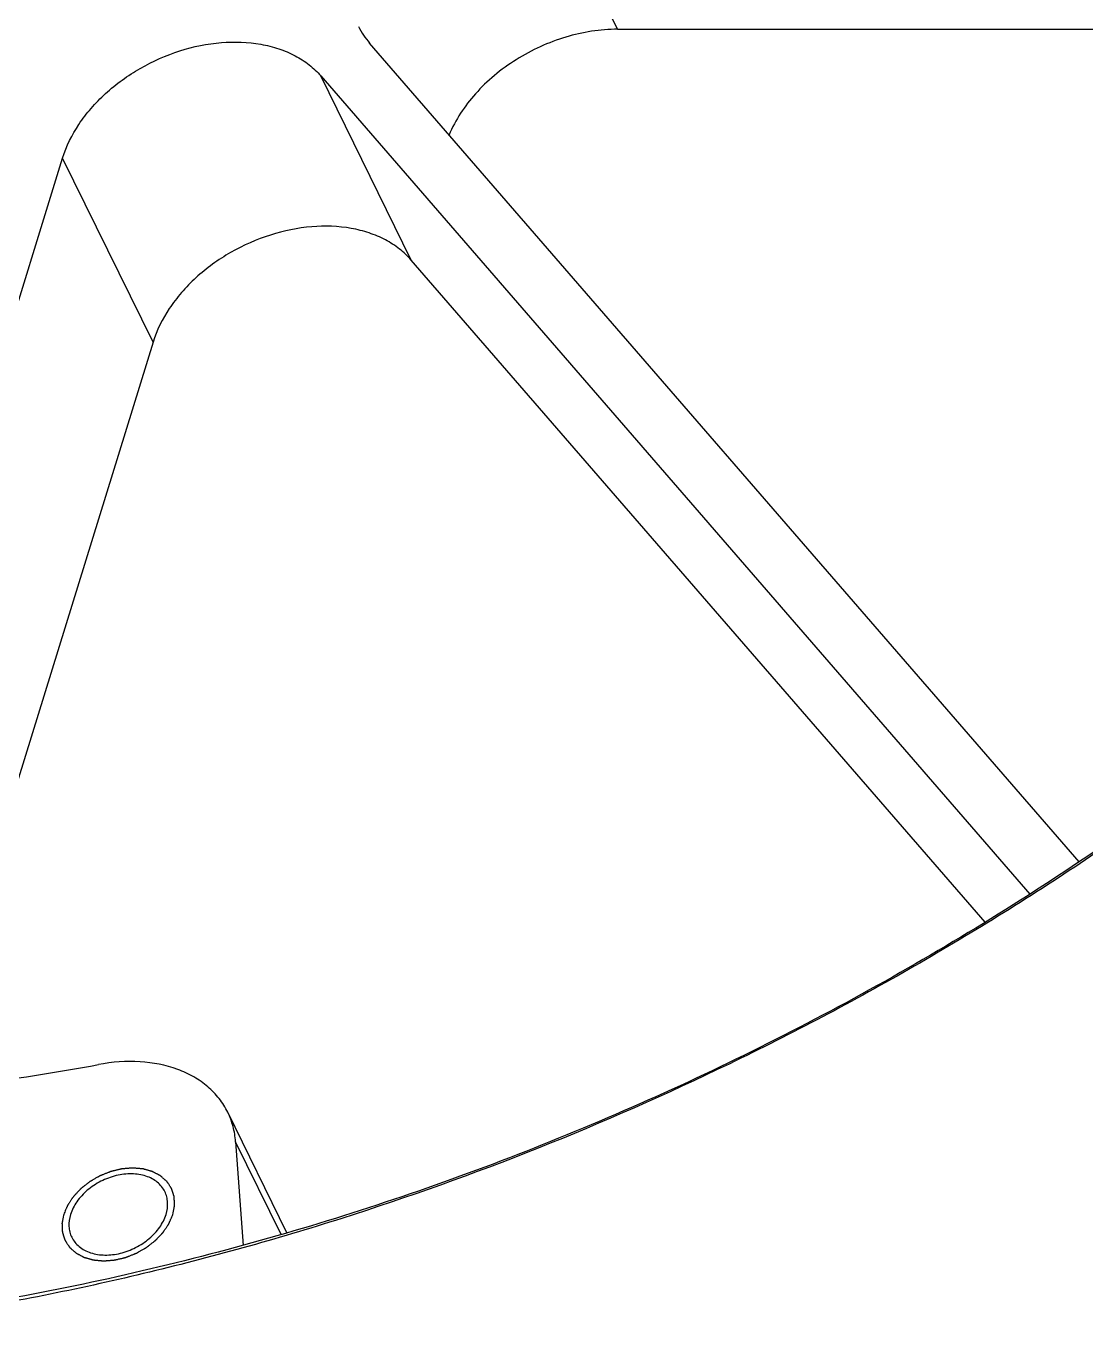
# Model space of a CAD drawing. Header units: millimetres. Extents: x 0 to 841, y 0 to 594.
# Drawn here: x 204.59 to 222.47, y 69.73 to 92 of the extents above; entities that cross this region are included whole.
import ezdxf

# ---------------------------------------------------------------- set-up
doc = ezdxf.new("R2010")
doc.units = ezdxf.units.MM
doc.header["$LTSCALE"] = 46.255
doc.layers.get('0').update_dxf_attribs({"linetype": 'CONTINUOUS'})
for name, color, linetype in [('03_ALL_AXES', 7, 'CONTINUOUS'), ('09_ALL_ROUNDS', 7, 'CONTINUOUS'), ('10_ALL_CHAMFER', 7, 'CONTINUOUS')]:
    doc.layers.add(name, color=color, linetype=linetype)

msp = doc.modelspace()

# ---------------------------------------------------------------- linework, layer by layer
at = {"color": 4}
for points in [[(207.064, 71.947), (207.066, 71.959), (207.07, 71.978), (207.075, 72.004), (207.079, 72.023), (207.082, 72.042), (207.085, 72.058), (207.088, 72.07), (207.09, 72.08), (207.091, 72.088), (207.092, 72.093), (207.093, 72.096), (207.094, 72.099), (207.093, 72.101), (207.093, 72.104), (207.093, 72.109), (207.093, 72.117), (207.092, 72.126), (207.092, 72.138), (207.091, 72.154), (207.09, 72.172), (207.089, 72.19), (207.088, 72.205), (207.088, 72.218), (207.088, 72.225), (207.087, 72.231), (207.087, 72.236), (207.087, 72.24), (207.087, 72.243), (207.087, 72.245), (207.086, 72.247), (207.085, 72.25), (207.084, 72.254), (207.083, 72.258), (207.081, 72.263), (207.079, 72.27), (207.075, 72.282), (207.071, 72.296), (207.065, 72.313), (207.06, 72.329), (207.056, 72.344), (207.052, 72.355), (207.05, 72.362), (207.048, 72.367), (207.047, 72.372), (207.046, 72.375), (207.045, 72.378), (207.044, 72.38), (207.043, 72.382), (207.041, 72.384), (207.039, 72.388), (207.037, 72.391), (207.033, 72.396), (207.029, 72.403), (207.023, 72.413), (207.014, 72.425), (207.005, 72.44), (206.995, 72.455), (206.987, 72.468), (206.98, 72.478), (206.976, 72.484), (206.973, 72.489), (206.97, 72.493), (206.968, 72.496), (206.967, 72.499), (206.965, 72.501), (206.964, 72.502), (206.961, 72.504), (206.958, 72.507), (206.955, 72.51), (206.951, 72.514), (206.945, 72.519), (206.936, 72.527), (206.924, 72.537), (206.911, 72.549), (206.897, 72.561), (206.886, 72.571), (206.877, 72.579), (206.87, 72.585), (206.864, 72.59), (206.86, 72.594), (206.858, 72.596), (206.857, 72.598), (206.854, 72.599), (206.851, 72.6), (206.846, 72.603), (206.839, 72.607), (206.831, 72.611), (206.82, 72.617), (206.805, 72.625), (206.788, 72.634), (206.771, 72.643), (206.757, 72.65), (206.746, 72.656), (206.737, 72.661), (206.73, 72.664), (206.725, 72.667), (206.722, 72.669), (206.72, 72.67), (206.718, 72.67), (206.715, 72.671), (206.709, 72.673), (206.701, 72.675), (206.691, 72.678), (206.677, 72.682), (206.661, 72.687), (206.641, 72.692), (206.621, 72.698), (206.605, 72.702), (206.592, 72.706), (206.582, 72.709), (206.574, 72.711), (206.568, 72.713), (206.565, 72.714), (206.562, 72.715), (206.559, 72.715), (206.556, 72.715), (206.549, 72.716), (206.54, 72.716), (206.529, 72.717), (206.514, 72.719), (206.496, 72.72), (206.474, 72.722), (206.451, 72.724), (206.433, 72.726), (206.418, 72.727), (206.407, 72.728), (206.398, 72.729), (206.391, 72.729), (206.388, 72.73), (206.385, 72.73), (206.382, 72.73), (206.378, 72.729), (206.372, 72.729), (206.362, 72.728), (206.351, 72.727), (206.335, 72.726), (206.316, 72.724), (206.293, 72.722), (206.27, 72.721), (206.251, 72.719), (206.236, 72.718), (206.224, 72.717), (206.215, 72.716), (206.208, 72.716), (206.204, 72.715), (206.201, 72.715), (206.199, 72.714), (206.195, 72.713), (206.188, 72.712), (206.178, 72.709), (206.167, 72.707), (206.151, 72.703), (206.132, 72.698), (206.109, 72.693), (206.085, 72.687), (206.066, 72.683), (206.05, 72.679), (206.039, 72.676), (206.029, 72.674), (206.022, 72.672), (206.019, 72.671), (206.016, 72.671), (206.013, 72.67), (206.009, 72.668), (206.002, 72.666), (205.993, 72.662), (205.982, 72.657), (205.967, 72.651), (205.948, 72.644), (205.925, 72.635), (205.903, 72.626), (205.884, 72.618), (205.869, 72.613), (205.857, 72.608), (205.848, 72.604), (205.841, 72.602), (205.838, 72.6), (205.835, 72.599), (205.832, 72.597), (205.828, 72.595), (205.822, 72.592), (205.813, 72.587), (205.803, 72.581), (205.788, 72.572), (205.77, 72.562), (205.749, 72.55), (205.727, 72.537), (205.709, 72.527), (205.695, 72.519), (205.684, 72.513), (205.675, 72.508), (205.669, 72.504), (205.665, 72.502), (205.663, 72.501), (205.66, 72.499), (205.657, 72.496), (205.652, 72.492), (205.644, 72.486), (205.634, 72.478), (205.622, 72.468), (205.606, 72.456), (205.587, 72.441), (205.569, 72.427), (205.553, 72.414), (205.54, 72.405), (205.531, 72.397), (205.523, 72.391), (205.518, 72.387), (205.515, 72.384), (205.512, 72.382), (205.51, 72.38), (205.507, 72.377), (205.503, 72.373), (205.496, 72.366), (205.488, 72.357), (205.478, 72.346), (205.465, 72.332), (205.449, 72.315), (205.433, 72.298), (205.42, 72.284), (205.409, 72.273), (205.401, 72.264), (205.395, 72.257), (205.39, 72.253), (205.388, 72.25), (205.385, 72.248), (205.384, 72.245), (205.382, 72.242), (205.378, 72.237), (205.373, 72.229), (205.367, 72.22), (205.359, 72.208), (205.349, 72.193), (205.337, 72.175), (205.324, 72.156), (205.314, 72.141), (205.306, 72.129), (205.3, 72.12), (205.295, 72.112), (205.291, 72.107), (205.289, 72.104), (205.288, 72.101), (205.287, 72.099), (205.285, 72.096), (205.283, 72.09), (205.28, 72.082), (205.275, 72.072), (205.27, 72.059), (205.263, 72.043), (205.252, 72.018), (205.238, 71.985), (205.227, 71.959), (205.222, 71.947)], [(205.222, 71.947), (205.219, 71.934), (205.216, 71.915), (205.211, 71.89), (205.207, 71.871), (205.203, 71.852), (205.2, 71.836), (205.198, 71.823), (205.196, 71.813), (205.194, 71.806), (205.193, 71.8), (205.193, 71.797), (205.192, 71.794), (205.192, 71.792), (205.193, 71.789), (205.193, 71.784), (205.193, 71.776), (205.194, 71.767), (205.194, 71.755), (205.195, 71.74), (205.196, 71.721), (205.197, 71.703), (205.197, 71.688), (205.198, 71.676), (205.198, 71.668), (205.198, 71.662), (205.199, 71.657), (205.199, 71.653), (205.199, 71.65), (205.199, 71.648), (205.2, 71.646), (205.201, 71.643), (205.202, 71.64), (205.203, 71.635), (205.205, 71.63), (205.207, 71.623), (205.211, 71.612), (205.215, 71.597), (205.22, 71.581), (205.226, 71.564), (205.23, 71.55), (205.234, 71.538), (205.236, 71.531), (205.238, 71.526), (205.239, 71.522), (205.24, 71.518), (205.241, 71.515), (205.242, 71.513), (205.243, 71.511), (205.245, 71.509), (205.247, 71.506), (205.249, 71.502), (205.252, 71.497), (205.256, 71.491), (205.263, 71.48), (205.271, 71.468), (205.281, 71.453), (205.291, 71.438), (205.299, 71.425), (205.306, 71.415), (205.31, 71.409), (205.313, 71.404), (205.315, 71.4), (205.318, 71.397), (205.319, 71.395), (205.32, 71.393), (205.322, 71.391), (205.324, 71.389), (205.327, 71.387), (205.331, 71.384), (205.335, 71.38), (205.341, 71.375), (205.35, 71.366), (205.361, 71.356), (205.375, 71.344), (205.388, 71.332), (205.4, 71.322), (205.409, 71.314), (205.416, 71.308), (205.421, 71.303), (205.425, 71.299), (205.428, 71.297), (205.429, 71.296), (205.431, 71.295), (205.434, 71.293), (205.439, 71.29), (205.446, 71.287), (205.455, 71.282), (205.466, 71.276), (205.48, 71.269), (205.497, 71.26), (205.514, 71.251), (205.529, 71.243), (205.54, 71.237), (205.548, 71.232), (205.556, 71.229), (205.56, 71.226), (205.563, 71.225), (205.565, 71.223), (205.568, 71.223), (205.571, 71.222), (205.577, 71.22), (205.585, 71.218), (205.595, 71.215), (205.608, 71.211), (205.625, 71.207), (205.644, 71.201), (205.664, 71.195), (205.681, 71.191), (205.694, 71.187), (205.704, 71.184), (205.712, 71.182), (205.718, 71.18), (205.721, 71.179), (205.723, 71.179), (205.726, 71.179), (205.73, 71.178), (205.736, 71.178), (205.746, 71.177), (205.757, 71.176), (205.772, 71.175), (205.79, 71.173), (205.812, 71.171), (205.834, 71.169), (205.853, 71.167), (205.868, 71.166), (205.879, 71.165), (205.888, 71.164), (205.894, 71.164), (205.898, 71.164), (205.901, 71.163), (205.904, 71.164), (205.907, 71.164), (205.914, 71.164), (205.924, 71.165), (205.935, 71.166), (205.95, 71.167), (205.97, 71.169), (205.993, 71.171), (206.015, 71.173), (206.035, 71.174), (206.05, 71.175), (206.061, 71.176), (206.071, 71.177), (206.078, 71.178), (206.081, 71.178), (206.084, 71.178), (206.087, 71.179), (206.091, 71.18), (206.098, 71.181), (206.108, 71.184), (206.119, 71.186), (206.135, 71.19), (206.154, 71.195), (206.177, 71.2), (206.2, 71.206), (206.22, 71.21), (206.235, 71.214), (206.247, 71.217), (206.256, 71.219), (206.263, 71.221), (206.267, 71.222), (206.27, 71.222), (206.273, 71.224), (206.277, 71.225), (206.283, 71.228), (206.293, 71.231), (206.304, 71.236), (206.319, 71.242), (206.338, 71.249), (206.36, 71.258), (206.383, 71.267), (206.402, 71.275), (206.417, 71.281), (206.428, 71.285), (206.438, 71.289), (206.444, 71.292), (206.448, 71.293), (206.451, 71.294), (206.454, 71.296), (206.457, 71.298), (206.463, 71.301), (206.472, 71.306), (206.483, 71.313), (206.498, 71.321), (206.515, 71.331), (206.537, 71.343), (206.558, 71.356), (206.576, 71.366), (206.591, 71.374), (206.601, 71.38), (206.61, 71.386), (206.617, 71.389), (206.62, 71.391), (206.623, 71.393), (206.625, 71.395), (206.628, 71.397), (206.634, 71.401), (206.642, 71.407), (206.651, 71.415), (206.664, 71.425), (206.679, 71.437), (206.698, 71.452), (206.717, 71.467), (206.733, 71.479), (206.745, 71.489), (206.755, 71.496), (206.763, 71.502), (206.768, 71.507), (206.771, 71.509), (206.774, 71.511), (206.776, 71.513), (206.778, 71.516), (206.783, 71.521), (206.789, 71.528), (206.797, 71.536), (206.808, 71.547), (206.821, 71.561), (206.837, 71.578), (206.853, 71.595), (206.866, 71.609), (206.876, 71.62), (206.884, 71.629), (206.891, 71.636), (206.896, 71.641), (206.898, 71.643), (206.9, 71.646), (206.902, 71.648), (206.904, 71.651), (206.907, 71.656), (206.912, 71.664), (206.918, 71.673), (206.927, 71.685), (206.937, 71.7), (206.949, 71.719), (206.961, 71.737), (206.971, 71.752), (206.98, 71.764), (206.986, 71.773), (206.991, 71.781), (206.994, 71.786), (206.996, 71.789), (206.998, 71.792), (206.999, 71.794), (207, 71.797), (207.003, 71.803), (207.006, 71.811), (207.01, 71.821), (207.016, 71.834), (207.023, 71.85), (207.034, 71.876), (207.047, 71.908), (207.058, 71.934), (207.064, 71.947)]]:
    msp.add_open_spline(points, degree=3, knots=[0, 0, 0, 0, 0.015625, 0.023438, 0.03125, 0.039062, 0.046875, 0.050781, 0.054688, 0.058594, 0.060547, 0.061523, 0.0625, 0.063477, 0.064453, 0.066406, 0.070312, 0.074219, 0.078125, 0.085938, 0.09375, 0.101562, 0.109375, 0.113281, 0.117188, 0.119141, 0.121094, 0.123047, 0.124023, 0.125, 0.125977, 0.126953, 0.128906, 0.130859, 0.132812, 0.136719, 0.140625, 0.148438, 0.15625, 0.164062, 0.171875, 0.175781, 0.179688, 0.181641, 0.183594, 0.185547, 0.186523, 0.1875, 0.188477, 0.189453, 0.191406, 0.193359, 0.195312, 0.199219, 0.203125, 0.210938, 0.21875, 0.226562, 0.234375, 0.238281, 0.242188, 0.244141, 0.246094, 0.248047, 0.249023, 0.25, 0.250977, 0.251953, 0.253906, 0.255859, 0.257812, 0.261719, 0.265625, 0.273438, 0.28125, 0.289062, 0.296875, 0.300781, 0.304688, 0.308594, 0.310547, 0.311523, 0.3125, 0.313477, 0.314453, 0.316406, 0.320312, 0.324219, 0.328125, 0.335938, 0.34375, 0.351562, 0.359375, 0.363281, 0.367188, 0.371094, 0.373047, 0.374023, 0.375, 0.375977, 0.376953, 0.378906, 0.382812, 0.386719, 0.390625, 0.398438, 0.40625, 0.414062, 0.421875, 0.425781, 0.429688, 0.433594, 0.435547, 0.436523, 0.4375, 0.438477, 0.439453, 0.441406, 0.445312, 0.449219, 0.453125, 0.460938, 0.46875, 0.476562, 0.484375, 0.488281, 0.492188, 0.496094, 0.498047, 0.499023, 0.5, 0.500977, 0.501953, 0.503906, 0.507812, 0.511719, 0.515625, 0.523438, 0.53125, 0.539062, 0.546875, 0.550781, 0.554688, 0.558594, 0.560547, 0.561523, 0.5625, 0.563477, 0.564453, 0.566406, 0.570312, 0.574219, 0.578125, 0.585938, 0.59375, 0.601562, 0.609375, 0.613281, 0.617188, 0.621094, 0.623047, 0.624023, 0.625, 0.625977, 0.626953, 0.628906, 0.632812, 0.636719, 0.640625, 0.648438, 0.65625, 0.664062, 0.671875, 0.675781, 0.679688, 0.683594, 0.685547, 0.686523, 0.6875, 0.688477, 0.689453, 0.691406, 0.695312, 0.699219, 0.703125, 0.710938, 0.71875, 0.726562, 0.734375, 0.738281, 0.742188, 0.746094, 0.748047, 0.749023, 0.75, 0.750977, 0.751953, 0.753906, 0.757812, 0.761719, 0.765625, 0.773438, 0.78125, 0.789062, 0.796875, 0.800781, 0.804688, 0.808594, 0.810547, 0.811523, 0.8125, 0.813477, 0.814453, 0.816406, 0.820312, 0.824219, 0.828125, 0.835938, 0.84375, 0.851562, 0.859375, 0.863281, 0.867188, 0.871094, 0.873047, 0.874023, 0.875, 0.875977, 0.876953, 0.878906, 0.882812, 0.886719, 0.890625, 0.898438, 0.90625, 0.914062, 0.921875, 0.925781, 0.929688, 0.933594, 0.935547, 0.936523, 0.9375, 0.938477, 0.939453, 0.941406, 0.945312, 0.949219, 0.953125, 0.960938, 0.96875, 0.984375, 1, 1, 1, 1], dxfattribs=at)
at = {"layer": '03_ALL_AXES', "color": 7}
for points, knots in [([(206.928, 72.332), (206.914, 72.362), (206.877, 72.42), (206.803, 72.494), (206.713, 72.553), (206.57, 72.613), (206.363, 72.643), (206.102, 72.611), (205.888, 72.531), (205.729, 72.438), (205.585, 72.331), (205.439, 72.174), (205.36, 72.023), (205.337, 71.947)], [0, 0, 0, 0, 0.050762, 0.102661, 0.156657, 0.213405, 0.335729, 0.468885, 0.608096, 0.678085, 0.747135, 0.879172, 1, 1, 1, 1]), ([(206.949, 71.947), (206.969, 72.011), (206.984, 72.113), (206.964, 72.244), (206.942, 72.304), (206.928, 72.332)], [0, 0, 0, 0, 0.516111, 0.760434, 1, 1, 1, 1]), ([(205.337, 71.947), (205.317, 71.882), (205.302, 71.78), (205.321, 71.65), (205.343, 71.589), (205.357, 71.561)], [0, 0, 0, 0, 0.516111, 0.760434, 1, 1, 1, 1]), ([(205.357, 71.561), (205.372, 71.531), (205.409, 71.473), (205.483, 71.4), (205.573, 71.34), (205.715, 71.28), (205.923, 71.25), (206.184, 71.282), (206.398, 71.362), (206.557, 71.455), (206.7, 71.562), (206.847, 71.719), (206.925, 71.87), (206.949, 71.947)], [0, 0, 0, 0, 0.050762, 0.102661, 0.156657, 0.213405, 0.335729, 0.468885, 0.608096, 0.678085, 0.747135, 0.879172, 1, 1, 1, 1])]:
    msp.add_open_spline(points, degree=3, knots=knots, dxfattribs=at)
at = {"layer": '09_ALL_ROUNDS', "color": 4}
for p, q in [((214.572, 91.947), (213.047, 95.055)), ((211.088, 88.05), (209.563, 91.158)), ((206.729, 86.665), (205.204, 89.773)), ((208.893, 71.606), (208.123, 73.174))]:
    msp.add_line(p, q, dxfattribs=at)
at = {"layer": '09_ALL_ROUNDS', "color": 7}
for p, q in [((214.572, 91.947), (230.408, 91.947)), ((222.361, 77.896), (210.385, 91.712)), ((209.563, 91.158), (221.531, 77.351)), ((200.949, 76.005), (205.204, 89.773)), ((220.774, 76.876), (211.088, 88.05)), ((206.729, 86.665), (202.832, 74.053)), ((208.99, 71.634), (207.991, 73.671)), ((208.123, 73.174), (208.251, 71.425))]:
    msp.add_line(p, q, dxfattribs=at)
msp.add_arc((211.387, 92.581), 1.326, 206.2164, 220.9589, dxfattribs=at)
for points, knots in [([(214.572, 91.947), (214.277, 91.947), (213.827, 91.874), (213.262, 91.661), (212.856, 91.443), (212.487, 91.176), (212.072, 90.778), (211.833, 90.417), (211.727, 90.163)], [0, 0, 0, 0, 0.250524, 0.380897, 0.511753, 0.640964, 0.766547, 1, 1, 1, 1]), ([(205.204, 89.773), (205.266, 89.974), (205.413, 90.268), (205.681, 90.618), (206.011, 90.955), (206.504, 91.311), (207.17, 91.605), (207.865, 91.748), (208.436, 91.729), (208.85, 91.626), (209.126, 91.51), (209.367, 91.355), (209.503, 91.227), (209.563, 91.158)], [0, 0, 0, 0, 0.118615, 0.182123, 0.247901, 0.383886, 0.521598, 0.655438, 0.780702, 0.839382, 0.895271, 0.948632, 1, 1, 1, 1]), ([(211.088, 88.05), (211.029, 88.119), (210.892, 88.247), (210.651, 88.402), (210.375, 88.518), (209.961, 88.621), (209.391, 88.64), (208.696, 88.497), (208.029, 88.203), (207.537, 87.847), (207.207, 87.51), (206.939, 87.16), (206.792, 86.866), (206.729, 86.665)], [0, 0, 0, 0, 0.051368, 0.104729, 0.160618, 0.219298, 0.344562, 0.478402, 0.616114, 0.752099, 0.817877, 0.881385, 1, 1, 1, 1]), ([(202.928, 74.061), (203.167, 74.084), (204.132, 74.191), (205.092, 74.341), (205.809, 74.476)], [0, 0, 0, 0, 0.247978, 1, 1, 1, 1]), ([(207.991, 73.671), (207.951, 73.752), (207.852, 73.908), (207.657, 74.111), (207.419, 74.277), (207.044, 74.45), (206.494, 74.554), (206.04, 74.519), (205.809, 74.476)], [0, 0, 0, 0, 0.109233, 0.220669, 0.336197, 0.457168, 0.717035, 1, 1, 1, 1]), ([(208.123, 73.174), (208.117, 73.261), (208.089, 73.432), (208.028, 73.594), (207.991, 73.671)], [0, 0, 0, 0, 0.504437, 1, 1, 1, 1])]:
    msp.add_open_spline(points, degree=3, knots=knots, dxfattribs=at)
at = {"layer": '10_ALL_CHAMFER', "color": 7}
for points, knots in [([(196.562, 69.733), (194.454, 69.733), (191.326, 69.986), (187.802, 70.784), (185.905, 71.367), (184.099, 72.025), (181.961, 73.003), (179.599, 74.426), (177.483, 76.079), (175.634, 77.945), (174.072, 80.006), (172.812, 82.241), (171.868, 84.63), (171.249, 87.146), (170.96, 89.765), (171.003, 92.461), (171.378, 95.208), (171.958, 97.498), (172.577, 99.328), (173.312, 101.184), (174.429, 103.485), (176.054, 106.17), (177.959, 108.774), (180.126, 111.274), (182.534, 113.645), (185.159, 115.865), (187.977, 117.914), (190.961, 119.77), (195.116, 121.963), (199.483, 123.707), (203.965, 124.956), (208.402, 125.846), (211.772, 126.133), (213.991, 126.133)], [0, 0, 0, 0, 0.064582, 0.095464, 0.11054, 0.125372, 0.154318, 0.182381, 0.209676, 0.236357, 0.262613, 0.288661, 0.314727, 0.341041, 0.367812, 0.395227, 0.423431, 0.452532, 0.467446, 0.482605, 0.513652, 0.545669, 0.578606, 0.612385, 0.646899, 0.682024, 0.717618, 0.753526, 0.789586, 0.861453, 0.896979, 0.932011, 1, 1, 1, 1]), ([(213.991, 126.133), (216.099, 126.133), (219.227, 125.88), (222.751, 125.082), (224.649, 124.499), (226.455, 123.84), (228.592, 122.863), (230.954, 121.439), (233.071, 119.787), (234.919, 117.921), (236.481, 115.86), (237.741, 113.624), (238.685, 111.236), (239.305, 108.72), (239.594, 106.1), (239.55, 103.404), (239.176, 100.658), (238.596, 98.368), (237.976, 96.537), (237.241, 94.682), (236.124, 92.381), (234.499, 89.696), (232.594, 87.092), (230.427, 84.592), (228.02, 82.221), (225.394, 80), (222.576, 77.952), (219.592, 76.095), (215.437, 73.902), (211.071, 72.158), (206.588, 70.91), (202.151, 70.02), (198.782, 69.733), (196.562, 69.733)], [0, 0, 0, 0, 0.064582, 0.095464, 0.11054, 0.125372, 0.154318, 0.182381, 0.209676, 0.236357, 0.262613, 0.288661, 0.314727, 0.341041, 0.367812, 0.395227, 0.423431, 0.452532, 0.467446, 0.482605, 0.513652, 0.545669, 0.578606, 0.612385, 0.646899, 0.682024, 0.717618, 0.753526, 0.789586, 0.861453, 0.896979, 0.932011, 1, 1, 1, 1]), ([(173.86, 81.938), (173.607, 82.453), (173.148, 83.512), (172.61, 85.162), (172.223, 86.868), (171.989, 88.623), (171.91, 90.418), (171.985, 92.245), (172.214, 94.096), (172.729, 96.61), (173.764, 99.771), (175.57, 103.472), (177.92, 107.061), (180.771, 110.472), (184.071, 113.644), (187.76, 116.521), (191.77, 119.052), (196.03, 121.19), (200.462, 122.897), (204.987, 124.142), (209.521, 124.902), (212.548, 125.079), (214.038, 125.079)], [0, 0, 0, 0, 0.025192, 0.05049, 0.075997, 0.101808, 0.128011, 0.154682, 0.181887, 0.209676, 0.267106, 0.327156, 0.389771, 0.454727, 0.521659, 0.590095, 0.659487, 0.729242, 0.798747, 0.867402, 0.934649, 1, 1, 1, 1]), ([(237.151, 112.996), (237.404, 112.48), (237.863, 111.422), (238.401, 109.772), (238.788, 108.065), (239.022, 106.31), (239.101, 104.515), (239.026, 102.688), (238.797, 100.838), (238.282, 98.324), (237.247, 95.163), (235.441, 91.461), (233.091, 87.872), (230.24, 84.462), (226.94, 81.289), (223.251, 78.412), (219.241, 75.882), (214.981, 73.743), (210.549, 72.036), (206.024, 70.792), (201.49, 70.031), (198.463, 69.854), (196.973, 69.854)], [0, 0, 0, 0, 0.025192, 0.05049, 0.075997, 0.101808, 0.128011, 0.154682, 0.181887, 0.209676, 0.267106, 0.327156, 0.389771, 0.454727, 0.521659, 0.590095, 0.659487, 0.729242, 0.798747, 0.867402, 0.934649, 1, 1, 1, 1])]:
    msp.add_open_spline(points, degree=3, knots=knots, dxfattribs=at)

doc.saveas('drawing.dxf')
